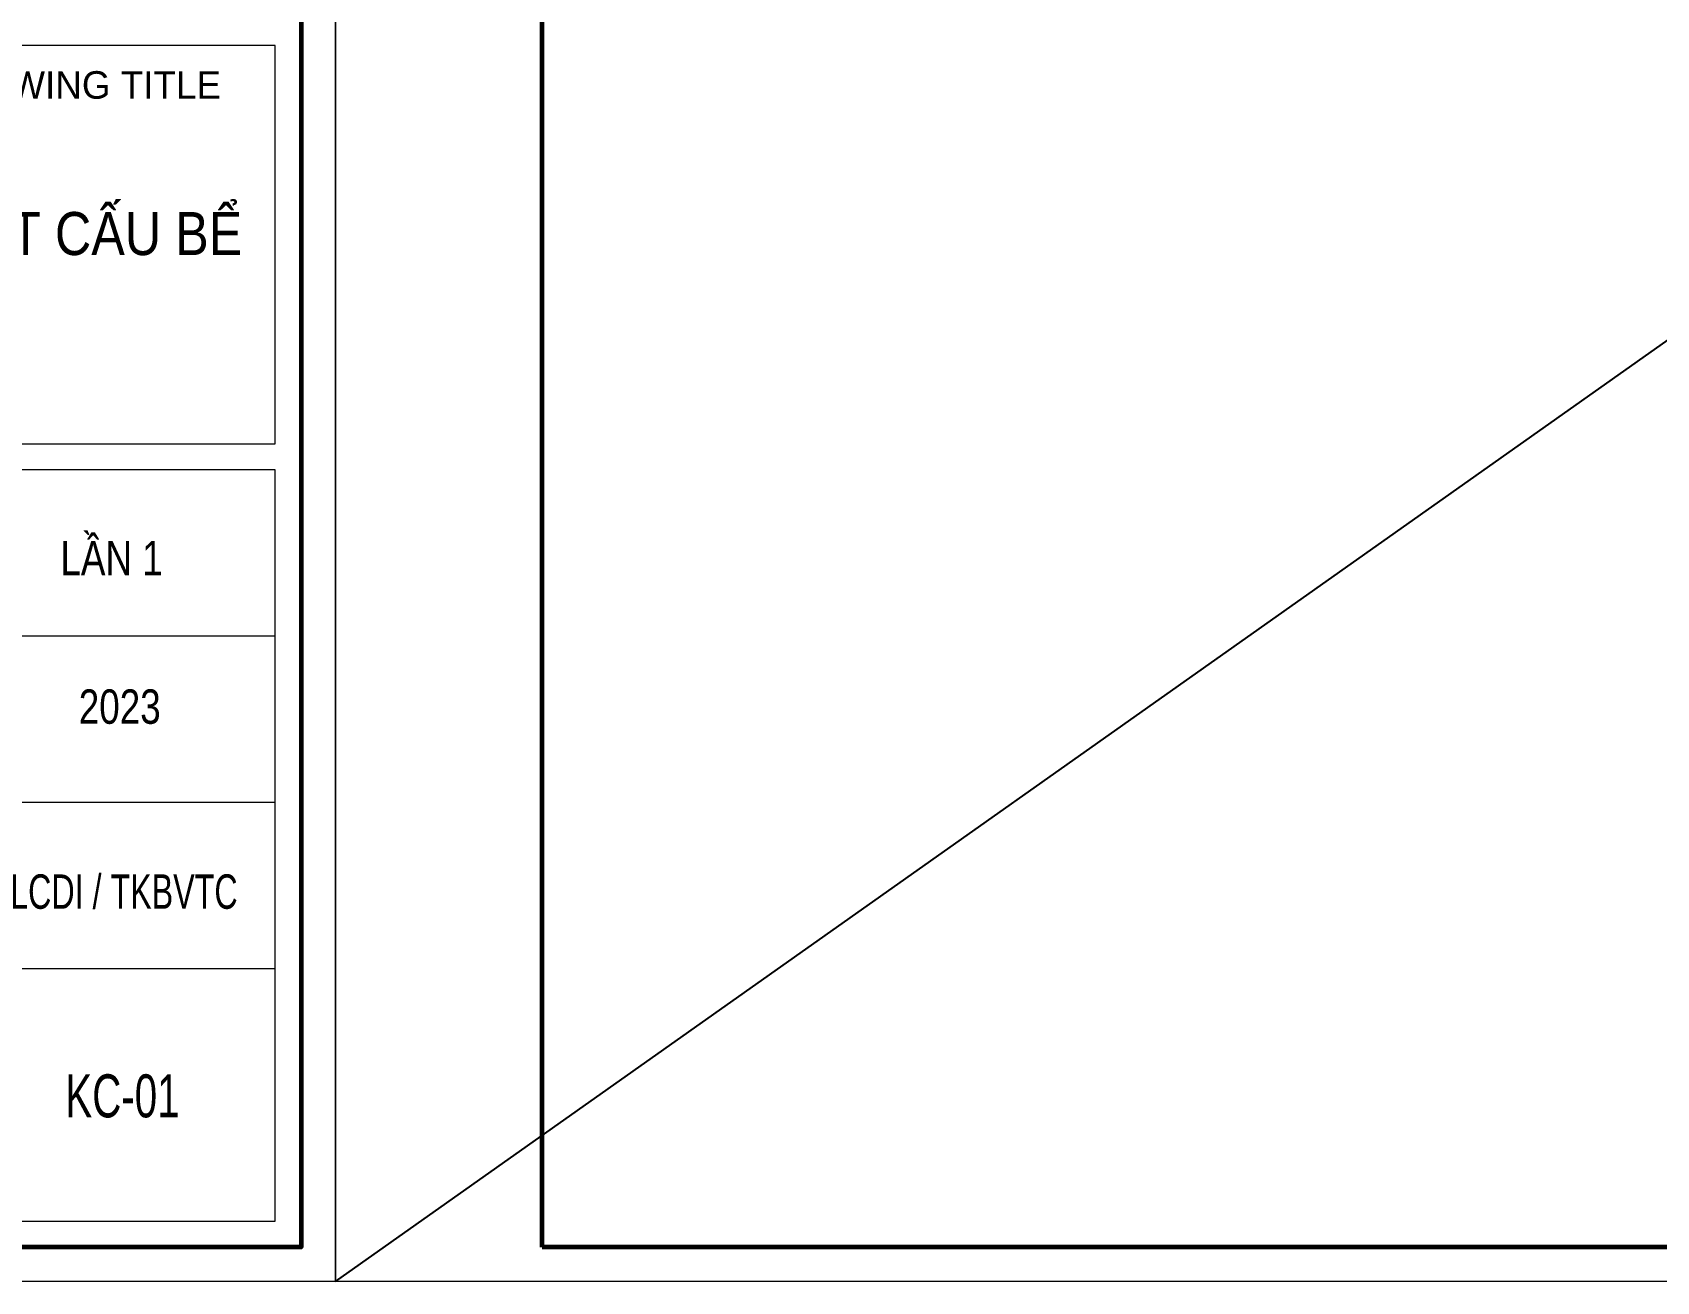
# Model space of a CAD drawing. Header units: millimetres. Extents: x 142758 to 365363, y -504867 to -415100.
# Drawn here: x 266373 to 271561, y -478817 to -474825 of the extents above; entities that cross this region are included whole.
import ezdxf
from ezdxf.enums import TextEntityAlignment as Align

# ---------------------------------------------------------------- set-up
doc = ezdxf.new("R2010")
doc.units = ezdxf.units.MM
doc.header["$LTSCALE"] = 20
doc.header["$MEASUREMENT"] = 0
doc.layers.get('Defpoints').update_dxf_attribs({"color": 1})
doc.layers.add('KCS_Plotter', color=11, linetype='Continuous', plot=False)
doc.layers.add('Khungten_LCDI', color=7, linetype='Continuous')
doc.layers.add('LC Net thay', color=7, linetype='Continuous', lineweight=25)
doc.layers.add('LC Text1', color=3, linetype='Continuous', lineweight=20)
doc.styles.add('Khungten', font='VHAVAN.TTF', dxfattribs={"width": 0.9, "height": 5000})
doc.styles.add('Title', font='VHBLACK.TTF', dxfattribs={"width": 0.8})

# ---------------------------------------------------------------- blocks, each defined once
blk = doc.blocks.new('lcdi fix')
at = {"layer": 'Defpoints', "lineweight": 0}
blk.add_lwpolyline([(-1200, -14850), (-1200, 14850), (40800, 14850), (40800, -14850)], close=True, dxfattribs=at)
at = {"layer": 'Khungten_LCDI', "color": 5, "lineweight": 25}
blk.add_line((40600, -14650), (40600, 14650), dxfattribs=at)
at = {"layer": 'Khungten_LCDI', "color": 9, "lineweight": 15}
for p, q in [((40450, -11100), (36750, -11100)), ((40450, -12066.7), (36750, -12066.7)), ((40450, -13033.3), (36750, -13033.3))]:
    blk.add_line(p, q, dxfattribs=at)
at = {"layer": 'Khungten_LCDI', "color": 5, "lineweight": 60}
blk.add_lwpolyline([(0, -14650), (0, 14650), (40600, 14650), (40600, -14650)], close=True, dxfattribs=at)
at = {"layer": 'Khungten_LCDI', "color": 9, "lineweight": 15}
for points in [[(36750, -9983.4), (40450, -9983.4), (40450, -7667.3), (36750, -7667.3)], [(36750, -14500), (40450, -14500), (40450, -10133.4), (36750, -10133.4)]]:
    blk.add_lwpolyline(points, close=True, dxfattribs=at)
at = {"color": 7, "style": 'Khungten'}
blk.add_text('tªn b¶n vÏ - drawing title', height=160, dxfattribs=at).set_placement((38565.6, -7977.2), align=Align.CENTER)
at = {"color": 7, "style": 'Title', "width": 0.7}
blk.add_text('lcdi / tkbvtc', height=200, dxfattribs=at).set_placement((39570.6, -12684.1), align=Align.CENTER)
at = {"color": 7, "style": 'Khungten', "width": 0.8}
for tag, p in [('REVISION', (39498.8, -10746.3)), ('NGAYHT', (39546.1, -11609.4))]:
    blk.add_attdef(tag, text='', height=200, dxfattribs=at).set_placement(p, align=Align.CENTER)
at = {"layer": 'LC Text1', "style": 'Title', "width": 1.485915}
for tag, p, p2 in [('TENBANVE1', (36912.7, -8885.8), (40339.1, -8885.8)), ('TENBANVE2', (36912.7, -9562.5), (40339.1, -9562.5))]:
    blk.add_attdef(tag, text='', height=250, dxfattribs=at).set_placement(p, p2, align=Align.FIT)
at = {"layer": 'LC Text1', "style": 'Title', "width": 0.7}
blk.add_attdef('SOBANVE', text='', height=250, dxfattribs=at).set_placement((39562, -13896.2), align=Align.CENTER)

msp = doc.modelspace()

# ---------------------------------------------------------------- linework, layer by layer
at = {"layer": 'KCS_Plotter', "ltscale": 2}
msp.add_line((267341.3, -478816.8), (290441.3, -462481.8), dxfattribs=at)

# ---------------------------------------------------------------- block references
at = {"layer": 'LC Net thay'}
ref = msp.add_blockref('lcdi fix', (244901.3, -470649.3), dxfattribs=dict(at, xscale=0.55, yscale=0.55, zscale=0.55))
ref.add_attrib('NGAYHT', '2023', dxfattribs={"layer": 'LC Text1', "height": 110, "style": 'Khungten', "width": 0.8}).set_placement((266651.7, -477034.4), align=Align.CENTER)
ref.add_attrib('REVISION', 'lÇn 1', dxfattribs={"layer": 'LC Text1', "height": 110, "style": 'Khungten', "width": 0.8}).set_placement((266625.7, -476559.7), align=Align.CENTER)
ref.add_attrib('SOBANVE', 'KC-01', dxfattribs={"layer": 'LC Text1', "height": 137.5, "style": 'Title', "width": 0.7}).set_placement((266660.4, -478292.2), align=Align.CENTER)
ref.add_attrib('TENBANVE1', 'MÆT B»NG kÕt cÊu bÓ ', dxfattribs={"layer": 'LC Text1', "height": 137.5, "style": 'Title', "width": 0.743611}).set_placement((265203.3, -475536.4), (267087.9, -475536.4), align=Align.FIT)
at = {"layer": 'LC Net thay', "xscale": 0.55, "yscale": 0.55, "zscale": 0.55}
msp.add_blockref('lcdi fix', (268001.3, -470649.3), dxfattribs=at)

doc.saveas('drawing.dxf')
